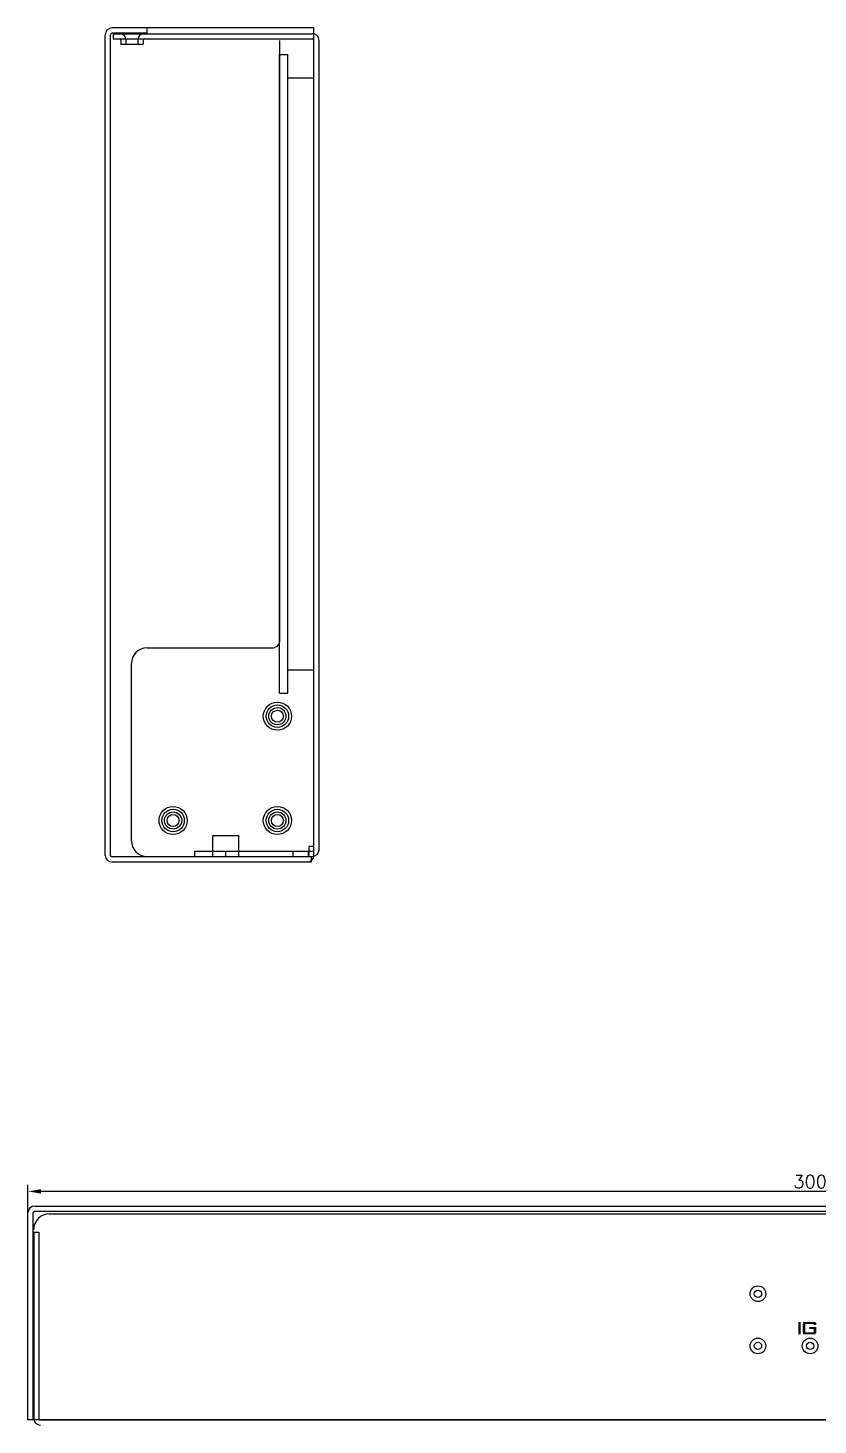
# Model space of a CAD drawing. Extents: x 183 to 1008, y 302 to 1008.
# Drawn here: x 707.7 to 859.2, y 731.5 to 999.4 of the extents above; entities that cross this region are included whole.
import ezdxf

# ---------------------------------------------------------------- set-up
doc = ezdxf.new("R2010")
doc.units = 0
doc.layers.get('0').update_dxf_attribs({"linetype": 'CONTINUOUS'})
doc.layers.get('DEFPOINTS').update_dxf_attribs({"linetype": 'CONTINUOUS'})
for name, color, linetype in [('LAYER0000', 7, 'CONTINUOUS'), ('MASK_BOTTOM_ART', 5, 'CONTINUOUS'), ('SILK_BOTTOM_ART', 12, 'CONTINUOUS')]:
    doc.layers.add(name, color=color, linetype=linetype)
doc.styles.get("Standard").update_dxf_attribs({"font": 'txt.shx', "bigfont": 'whgtxt.shx'})
doc.dimstyles.new('ISO-25', dxfattribs={"dimtxt": 2.5, "dimasz": 2.5, "dimexe": 1.25, "dimexo": 0.625, "dimtad": 1, "dimtxsty": 'STANDARD', "dimcen": 2.5, "dimazin": 3, "dimtfac": 1, "dimtmove": 0, "dimatfit": 3})

# ---------------------------------------------------------------- blocks, each defined once
blk = doc.blocks.new('*D71')
at = {"color": 0}
for p, q in [((707.67, 772.03), (707.67, 777.52)), ((1007.67, 772.03), (1007.67, 777.52)), ((1005.17, 776.27), (710.17, 776.27))]:
    blk.add_line(p, q, dxfattribs=at)
for points in [[(710.17, 776.69), (710.17, 775.85), (707.67, 776.27)], [(1005.17, 776.69), (1005.17, 775.85), (1007.67, 776.27)]]:
    blk.add_solid(points, dxfattribs=at)
at = {"layer": 'DEFPOINTS', "color": 0}
for p in [(707.67, 776.27), (707.67, 771.4), (1007.67, 771.4)]:
    blk.add_point(p, dxfattribs=at)
at = {"color": 0, "insert": (857.67, 778.15), "char_height": 2.5, "attachment_point": 5}
blk.add_mtext('300', dxfattribs=at)
blk = doc.blocks.new('ROUND_14')
blk.add_circle((0, 0), 0.7)

msp = doc.modelspace()

# ---------------------------------------------------------------- linework, layer by layer
for p, q in [((722.50418, 840.70532), (722.50418, 998.10532)), ((723.50418, 840.70532), (723.50418, 998.10532)), ((762.50418, 999.40532), (723.80418, 999.40532)), ((730.50418, 998.40532), (723.80418, 998.40532)), ((725.45418, 997.10532), (725.45418, 996.30532)), ((726.45418, 997.20532), (726.45418, 996.30532)), ((728.75418, 997.20532), (728.75418, 996.30532)), ((729.75418, 997.10532), (729.75418, 996.30532)), ((730.50418, 998.40532), (730.50418, 999.40532)), ((762.50418, 840.70532), (762.50418, 999.40532)), ((757.50418, 989.80532), (762.50227, 989.80532)), ((757.50418, 876.30532), (762.50227, 876.30532)), ((761.40418, 841.50532), (761.40418, 841.39759)), ((761.50418, 842.40532), (761.50418, 840.70532)), ((762.50418, 842.40532), (761.50418, 842.40532)), ((762.00418, 840.40532), (723.80418, 840.40532)), ((762.00418, 839.40532), (723.80418, 839.40532)), ((761.40418, 841.30732), (761.40418, 841.15342)), ((761.40418, 841.05393), (761.40418, 840.90003)), ((761.40418, 840.81022), (761.40418, 840.65631)), ((761.40418, 840.58434), (761.40418, 840.50532)), ((762.00418, 840.40532), (762.00418, 839.40532)), ((762.50418, 840.70532), (762.50418, 840.79998)), ((707.66691, 732.45523), (707.66691, 772.15523)), ((708.66691, 732.45523), (708.66691, 772.15523)), ((708.96691, 773.45523), (1006.36691, 773.45523)), ((708.96691, 772.45523), (1006.36691, 772.45523)), ((1007.66691, 732.45523), (707.66691, 732.45523))]:
    msp.add_line(p, q)
at = {"color": 1}
for p, q in [((755.90418, 871.80532), (755.90418, 994.30532)), ((757.50418, 871.80532), (757.50418, 994.30532))]:
    msp.add_line(p, q, dxfattribs=at)
for centre, radius in [((755.50227, 867.40532), 2.7), ((755.50227, 867.40532), 2.15), ((755.50227, 867.40532), 1.65), ((755.50227, 867.40532), 1.15), ((735.50227, 847.40532), 2.7), ((735.50227, 847.40532), 2.15), ((755.50227, 847.40532), 2.7), ((755.50227, 847.40532), 2.15), ((735.50227, 847.40532), 1.65), ((735.50227, 847.40532), 1.15), ((755.50227, 847.40532), 1.65), ((755.50227, 847.40532), 1.15), ((847.66691, 756.63383), 1.5), ((847.66691, 746.63383), 1.5), ((857.66691, 746.63383), 1.5)]:
    msp.add_circle(centre, radius)
for centre, radius, start, end in [((723.80418, 998.10532), 1.3, 90, 180), ((723.80418, 998.10532), 0.3, 90, 180), ((725.25418, 997.10532), 0.2, 0, 90), ((725.35418, 997.20532), 1.1, 360, 90), ((729.85418, 997.20532), 1.1, 90, 180), ((729.95418, 997.10532), 0.2, 90, 180), ((723.80418, 840.70532), 1.3, 180, 270), ((723.80418, 840.70532), 0.3, 180, 270), ((761.20418, 840.70532), 1.3, 270, 0), ((761.20418, 840.70532), 0.3, 270, 0), ((708.96691, 772.15523), 1.3, 90, 180), ((708.96691, 772.15523), 0.3, 90, 180)]:
    msp.add_arc(centre, radius, start, end)
at = {"layer": 'LAYER0000', "color": 3, "linetype": 'CONTINUOUS'}
for p, q in [((724.00227, 998.30532), (729.85418, 998.30532)), ((724.00227, 998.30532), (724.00227, 997.30532)), ((724.00227, 997.30532), (725.25418, 997.30532)), ((725.25418, 997.30532), (729.95418, 997.30532)), ((729.85418, 998.30532), (762.20418, 998.30532)), ((729.95418, 997.30532), (762.20418, 997.30532)), ((756.00227, 882.00532), (756.00227, 997.00532)), ((762.50227, 841.80532), (762.50227, 997.00532)), ((763.50227, 841.80532), (763.50227, 997.00532)), ((725.45418, 996.30532), (729.75418, 996.30532)), ((730.50418, 880.50532), (754.50227, 880.50532)), ((727.50418, 843.50532), (727.50418, 877.50532)), ((743.09227, 840.50532), (743.09227, 844.50532)), ((743.09227, 844.50532), (748.09227, 844.50532)), ((748.09227, 840.50532), (748.09227, 844.50532)), ((739.65227, 840.50532), (739.65227, 841.50532)), ((739.65227, 841.50532), (762.20227, 841.50532)), ((745.59227, 840.50532), (745.59227, 841.50532)), ((758.50227, 840.50532), (758.50227, 841.50532)), ((730.50418, 840.50532), (762.20418, 840.50532)), ((711.76691, 771.95523), (1003.56691, 771.95523)), ((708.76691, 768.45523), (708.76691, 732.75523)), ((708.76691, 768.45523), (709.76691, 768.45523)), ((708.96691, 768.45523), (709.76691, 768.45523)), ((709.76691, 768.45523), (709.76691, 732.75523)), ((710.06691, 732.45523), (1005.26691, 732.45523))]:
    msp.add_line(p, q, dxfattribs=at)
at = {"layer": 'LAYER0000', "color": 1, "linetype": 'CONTINUOUS'}
for p, q in [((755.90418, 994.30532), (757.50418, 994.30532)), ((755.90418, 871.80532), (757.50418, 871.80532))]:
    msp.add_line(p, q, dxfattribs=at)
at = {"layer": 'LAYER0000', "color": 3, "linetype": 'CONTINUOUS'}
for centre, radius, start, end in [((762.20227, 997.00532), 1.3, 0, 90), ((762.20227, 997.00532), 0.3, 0, 90), ((754.50227, 882.00532), 1.5, 270, 0), ((730.50418, 877.50532), 3, 90, 180), ((730.50418, 843.50532), 3, 180, 270), ((762.20227, 841.80532), 0.3, 270, 0), ((762.20227, 841.80532), 1.3, 270, 0), ((711.76691, 768.95523), 3, 90, 180), ((710.06691, 732.75523), 1.3, 180, 270), ((710.06691, 732.75523), 0.3, 180, 270)]:
    msp.add_arc(centre, radius, start, end, dxfattribs=at)
at = {"layer": 'SILK_BOTTOM_ART'}
for points in [[(855.85607, 751.22599), (855.85607, 751.22601), (855.39889, 751.22599), (855.85607, 751.22601)], [(855.85607, 751.14981), (855.85607, 751.22599), (855.39891, 751.14981), (855.39889, 751.22599)], [(855.85607, 751.14979), (855.85607, 751.14981), (855.39889, 751.14979), (855.85607, 751.14981)], [(855.85607, 751.07111), (855.85607, 751.14979), (855.39891, 751.07111), (855.39889, 751.14979)], [(855.85607, 751.07109), (855.85607, 751.07111), (855.39889, 751.07109), (855.85607, 751.07111)], [(855.85607, 750.99741), (855.85607, 751.07109), (855.39891, 750.99741), (855.39889, 751.07109)], [(855.85607, 750.99739), (855.85607, 750.99741), (855.39889, 750.99739), (855.85607, 750.99741)], [(855.85607, 750.92121), (855.85607, 750.99739), (855.39891, 750.92121), (855.39889, 750.99739)], [(855.85607, 750.92119), (855.85607, 750.92121), (855.39889, 750.92119), (855.85607, 750.92121)], [(855.85607, 750.84501), (855.85607, 750.92119), (855.39891, 750.84501), (855.39889, 750.92119)], [(855.85607, 750.84499), (855.85607, 750.84501), (855.39889, 750.84499), (855.85607, 750.84501)], [(855.85607, 750.76881), (855.85607, 750.84499), (855.39891, 750.76881), (855.39889, 750.84499)], [(855.85607, 750.76879), (855.85607, 750.76881), (855.39889, 750.76879), (855.85607, 750.76881)], [(855.85607, 750.69261), (855.85607, 750.76879), (855.39891, 750.69261), (855.39889, 750.76879)], [(855.85607, 750.69259), (855.85607, 750.69261), (855.39889, 750.69259), (855.85607, 750.69261)], [(855.85607, 750.61641), (855.85607, 750.69259), (855.39891, 750.61641), (855.39889, 750.69259)], [(855.85607, 750.61639), (855.85607, 750.61641), (855.39889, 750.61639), (855.85607, 750.61641)], [(855.85607, 750.54021), (855.85607, 750.61639), (855.39891, 750.54021), (855.39889, 750.61639)], [(855.85607, 750.54019), (855.85607, 750.54021), (855.39889, 750.54019), (855.85607, 750.54021)], [(855.85607, 750.46401), (855.85607, 750.54019), (855.39891, 750.46401), (855.39889, 750.54019)], [(855.85607, 750.46399), (855.85607, 750.46401), (855.39889, 750.46399), (855.85607, 750.46401)], [(855.85607, 750.38781), (855.85607, 750.46399), (855.39891, 750.38781), (855.39889, 750.46399)], [(855.85607, 750.38779), (855.85607, 750.38781), (855.39889, 750.38779), (855.85607, 750.38781)], [(855.85607, 750.31161), (855.85607, 750.38779), (855.39891, 750.31161), (855.39889, 750.38779)], [(855.85607, 750.31159), (855.85607, 750.31161), (855.39889, 750.31159), (855.85607, 750.31161)], [(855.85607, 750.23541), (855.85607, 750.31159), (855.39891, 750.23541), (855.39889, 750.31159)], [(856.77047, 750.84499), (856.77047, 750.84501), (856.23709, 750.84499), (856.77047, 750.84501)], [(856.77047, 750.76881), (856.77047, 750.84499), (856.23711, 750.76881), (856.23709, 750.84499)], [(856.77047, 750.76879), (856.77047, 750.76881), (856.23709, 750.76879), (856.77047, 750.76881)], [(856.77047, 750.69261), (856.77047, 750.76879), (856.23711, 750.69261), (856.23709, 750.76879)], [(856.77047, 750.69259), (856.77047, 750.69261), (856.23709, 750.69259), (856.77047, 750.69261)], [(856.77047, 750.61641), (856.77047, 750.69259), (856.23711, 750.61641), (856.23709, 750.69259)], [(856.77047, 750.61639), (856.77047, 750.61641), (856.23709, 750.61639), (856.77047, 750.61641)], [(856.77047, 750.54021), (856.77047, 750.61639), (856.23711, 750.54021), (856.23709, 750.61639)], [(856.77047, 750.54019), (856.77047, 750.54021), (856.23709, 750.54019), (856.77047, 750.54021)], [(856.77047, 750.46401), (856.77047, 750.54019), (856.23711, 750.46401), (856.23709, 750.54019)], [(856.77047, 750.46399), (856.77047, 750.46401), (856.23709, 750.46399), (856.77047, 750.46401)], [(856.77047, 750.38781), (856.77047, 750.46399), (856.23711, 750.38781), (856.23709, 750.46399)], [(856.77047, 750.38779), (856.77047, 750.38781), (856.23709, 750.38779), (856.77047, 750.38781)], [(856.77047, 750.31161), (856.77047, 750.38779), (856.23711, 750.31161), (856.23709, 750.38779)], [(856.77047, 750.31159), (856.77047, 750.31161), (856.23709, 750.31159), (856.77047, 750.31161)], [(856.77047, 750.23541), (856.77047, 750.31159), (856.23711, 750.23541), (856.23709, 750.31159)], [(858.75167, 751.14979), (858.75167, 751.14981), (856.31329, 751.14979), (858.75167, 751.14981)], [(858.75167, 751.07111), (858.75167, 751.14979), (856.31331, 751.07111), (856.31329, 751.14979)], [(858.75167, 751.07109), (858.75167, 751.07111), (856.31329, 751.07109), (858.75167, 751.07111)], [(858.75167, 750.99741), (858.75167, 751.07109), (856.31331, 750.99741), (856.31329, 751.07109)], [(858.82787, 750.99739), (858.82787, 750.99741), (856.31329, 750.99739), (858.82787, 750.99741)], [(858.82787, 750.92121), (858.82787, 750.99739), (856.31331, 750.92121), (856.31329, 750.99739)], [(858.82787, 750.92119), (858.82787, 750.92121), (856.31329, 750.92119), (858.82787, 750.92121)], [(858.82787, 750.84501), (858.82787, 750.92119), (856.31331, 750.84501), (856.31329, 750.92119)], [(858.67547, 751.22599), (858.67547, 751.22601), (856.38949, 751.22599), (858.67547, 751.22601)], [(858.67547, 751.14981), (858.67547, 751.22599), (856.38951, 751.14981), (856.38949, 751.22599)], [(858.82787, 750.84499), (858.82787, 750.84501), (858.37069, 750.84499), (858.82787, 750.84501)], [(858.82787, 750.76881), (858.82787, 750.84499), (858.37071, 750.76881), (858.37069, 750.84499)], [(858.82787, 750.76879), (858.82787, 750.76881), (858.37069, 750.76879), (858.82787, 750.76881)], [(858.82787, 750.69261), (858.82787, 750.76879), (858.37071, 750.69261), (858.37069, 750.76879)], [(858.67547, 750.69259), (858.67547, 750.69261), (858.37069, 750.69259), (858.67547, 750.69261)], [(858.67547, 750.61641), (858.67547, 750.69259), (858.37071, 750.61641), (858.37069, 750.69259)], [(855.85607, 750.23539), (855.85607, 750.23541), (855.39889, 750.23539), (855.85607, 750.23541)], [(855.85607, 750.15671), (855.85607, 750.23539), (855.39891, 750.15671), (855.39889, 750.23539)], [(855.85607, 750.15669), (855.85607, 750.15671), (855.39889, 750.15669), (855.85607, 750.15671)], [(855.85607, 750.08301), (855.85607, 750.15669), (855.39891, 750.08301), (855.39889, 750.15669)], [(855.85607, 750.08299), (855.85607, 750.08301), (855.39889, 750.08299), (855.85607, 750.08301)], [(855.85607, 750.00681), (855.85607, 750.08299), (855.39891, 750.00681), (855.39889, 750.08299)], [(855.85607, 750.00679), (855.85607, 750.00681), (855.39889, 750.00679), (855.85607, 750.00681)], [(855.85607, 749.93061), (855.85607, 750.00679), (855.39891, 749.93061), (855.39889, 750.00679)], [(855.85607, 749.93059), (855.85607, 749.93061), (855.39889, 749.93059), (855.85607, 749.93061)], [(855.85607, 749.85441), (855.85607, 749.93059), (855.39891, 749.85441), (855.39889, 749.93059)], [(855.85607, 749.85439), (855.85607, 749.85441), (855.39889, 749.85439), (855.85607, 749.85441)], [(855.85607, 749.77821), (855.85607, 749.85439), (855.39891, 749.77821), (855.39889, 749.85439)], [(855.85607, 749.77819), (855.85607, 749.77821), (855.39889, 749.77819), (855.85607, 749.77821)], [(855.85607, 749.70201), (855.85607, 749.77819), (855.39891, 749.70201), (855.39889, 749.77819)], [(855.85607, 749.70199), (855.85607, 749.70201), (855.39889, 749.70199), (855.85607, 749.70201)], [(855.85607, 749.62581), (855.85607, 749.70199), (855.39891, 749.62581), (855.39889, 749.70199)], [(855.85607, 749.62579), (855.85607, 749.62581), (855.39889, 749.62579), (855.85607, 749.62581)], [(855.85607, 749.54961), (855.85607, 749.62579), (855.39891, 749.54961), (855.39889, 749.62579)], [(855.85607, 749.54959), (855.85607, 749.54961), (855.39889, 749.54959), (855.85607, 749.54961)], [(855.85607, 749.47341), (855.85607, 749.54959), (855.39891, 749.47341), (855.39889, 749.54959)], [(855.85607, 749.47339), (855.85607, 749.47341), (855.39889, 749.47339), (855.85607, 749.47341)], [(855.85607, 749.39721), (855.85607, 749.47339), (855.39891, 749.39721), (855.39889, 749.47339)], [(855.85607, 749.39719), (855.85607, 749.39721), (855.39889, 749.39719), (855.85607, 749.39721)], [(855.85607, 749.32101), (855.85607, 749.39719), (855.39891, 749.32101), (855.39889, 749.39719)], [(855.85607, 749.32099), (855.85607, 749.32101), (855.39889, 749.32099), (855.85607, 749.32101)], [(855.85607, 749.24481), (855.85607, 749.32099), (855.39891, 749.24481), (855.39889, 749.32099)], [(855.85607, 749.24479), (855.85607, 749.24481), (855.39889, 749.24479), (855.85607, 749.24481)], [(855.85607, 749.16861), (855.85607, 749.24479), (855.39891, 749.16861), (855.39889, 749.24479)], [(855.85607, 749.16859), (855.85607, 749.16861), (855.39889, 749.16859), (855.85607, 749.16861)], [(855.85607, 749.09241), (855.85607, 749.16859), (855.39891, 749.09241), (855.39889, 749.16859)], [(855.85607, 749.09239), (855.85607, 749.09241), (855.39889, 749.09239), (855.85607, 749.09241)], [(855.85607, 749.01621), (855.85607, 749.09239), (855.39891, 749.01621), (855.39889, 749.09239)], [(855.85607, 749.01619), (855.85607, 749.01621), (855.39889, 749.01619), (855.85607, 749.01621)], [(855.85607, 748.94001), (855.85607, 749.01619), (855.39891, 748.94001), (855.39889, 749.01619)], [(855.85607, 748.93999), (855.85607, 748.94001), (855.39889, 748.93999), (855.85607, 748.94001)], [(855.85607, 748.86381), (855.85607, 748.93999), (855.39891, 748.86381), (855.39889, 748.93999)], [(856.77047, 750.23539), (856.77047, 750.23541), (856.23709, 750.23539), (856.77047, 750.23541)], [(856.77047, 750.15671), (856.77047, 750.23539), (856.23711, 750.15671), (856.23709, 750.23539)], [(856.77047, 750.15669), (856.77047, 750.15671), (856.23709, 750.15669), (856.77047, 750.15671)], [(856.77047, 750.08301), (856.77047, 750.15669), (856.23711, 750.08301), (856.23709, 750.15669)], [(856.77047, 750.08299), (856.77047, 750.08301), (856.23709, 750.08299), (856.77047, 750.08301)], [(856.77047, 750.00681), (856.77047, 750.08299), (856.23711, 750.00681), (856.23709, 750.08299)], [(856.77047, 750.00679), (856.77047, 750.00681), (856.23709, 750.00679), (856.77047, 750.00681)], [(856.77047, 749.93061), (856.77047, 750.00679), (856.23711, 749.93061), (856.23709, 750.00679)], [(856.77047, 749.93059), (856.77047, 749.93061), (856.23709, 749.93059), (856.77047, 749.93061)], [(856.77047, 749.85441), (856.77047, 749.93059), (856.23711, 749.85441), (856.23709, 749.93059)], [(856.77047, 749.85439), (856.77047, 749.85441), (856.23709, 749.85439), (856.77047, 749.85441)], [(856.77047, 749.77821), (856.77047, 749.85439), (856.23711, 749.77821), (856.23709, 749.85439)], [(856.77047, 749.77819), (856.77047, 749.77821), (856.23709, 749.77819), (856.77047, 749.77821)], [(856.77047, 749.70201), (856.77047, 749.77819), (856.23711, 749.70201), (856.23709, 749.77819)], [(856.77047, 749.70199), (856.77047, 749.70201), (856.23709, 749.70199), (856.77047, 749.70201)], [(856.77047, 749.62581), (856.77047, 749.70199), (856.23711, 749.62581), (856.23709, 749.70199)], [(856.77047, 749.62579), (856.77047, 749.62581), (856.23709, 749.62579), (856.77047, 749.62581)], [(856.77047, 749.54961), (856.77047, 749.62579), (856.23711, 749.54961), (856.23709, 749.62579)], [(856.77047, 749.54959), (856.77047, 749.54961), (856.23709, 749.54959), (856.77047, 749.54961)], [(856.77047, 749.47341), (856.77047, 749.54959), (856.23711, 749.47341), (856.23709, 749.54959)], [(856.77047, 749.47339), (856.77047, 749.47341), (856.23709, 749.47339), (856.77047, 749.47341)], [(856.77047, 749.39721), (856.77047, 749.47339), (856.23711, 749.39721), (856.23709, 749.47339)], [(856.77047, 749.39719), (856.77047, 749.39721), (856.23709, 749.39719), (856.77047, 749.39721)], [(856.77047, 749.32101), (856.77047, 749.39719), (856.23711, 749.32101), (856.23709, 749.39719)], [(856.77047, 749.32099), (856.77047, 749.32101), (856.23709, 749.32099), (856.77047, 749.32101)], [(856.77047, 749.24481), (856.77047, 749.32099), (856.23711, 749.24481), (856.23709, 749.32099)], [(858.82787, 749.24479), (858.82787, 749.24481), (856.31329, 749.24479), (858.82787, 749.24481)], [(858.82787, 749.16861), (858.82787, 749.24479), (856.31331, 749.16861), (856.31329, 749.24479)], [(858.82787, 749.16859), (858.82787, 749.16861), (856.31329, 749.16859), (858.82787, 749.16861)], [(858.82787, 749.09241), (858.82787, 749.16859), (856.31331, 749.09241), (856.31329, 749.16859)], [(858.75167, 749.09239), (858.75167, 749.09241), (856.31329, 749.09239), (858.75167, 749.09241)], [(858.75167, 749.01621), (858.75167, 749.09239), (856.31331, 749.01621), (856.31329, 749.09239)], [(858.75167, 749.01619), (858.75167, 749.01621), (856.31329, 749.01619), (858.75167, 749.01621)], [(858.75167, 748.94001), (858.75167, 749.01619), (856.31331, 748.94001), (856.31329, 749.01619)], [(858.67547, 748.93999), (858.67547, 748.94001), (856.38949, 748.93999), (858.67547, 748.94001)], [(858.67547, 748.86381), (858.67547, 748.93999), (856.38951, 748.86381), (856.38949, 748.93999)], [(858.82787, 750.23539), (858.82787, 750.23541), (857.53249, 750.23539), (858.82787, 750.23541)], [(858.82787, 750.15671), (858.82787, 750.23539), (857.53251, 750.15671), (857.53249, 750.23539)], [(858.82787, 750.15669), (858.82787, 750.15671), (857.53249, 750.15669), (858.82787, 750.15671)], [(858.82787, 750.08301), (858.82787, 750.15669), (857.53251, 750.08301), (857.53249, 750.15669)], [(858.82787, 750.08299), (858.82787, 750.08301), (857.53249, 750.08299), (858.82787, 750.08301)], [(858.82787, 750.00681), (858.82787, 750.08299), (857.53251, 750.00681), (857.53249, 750.08299)], [(858.82787, 750.00679), (858.82787, 750.00681), (857.53249, 750.00679), (858.82787, 750.00681)], [(858.82787, 749.93061), (858.82787, 750.00679), (857.53251, 749.93061), (857.53249, 750.00679)], [(858.82787, 749.93059), (858.82787, 749.93061), (857.53249, 749.93059), (858.82787, 749.93061)], [(858.82787, 749.85441), (858.82787, 749.93059), (857.53251, 749.85441), (857.53249, 749.93059)], [(858.82787, 749.85439), (858.82787, 749.85441), (858.37069, 749.85439), (858.82787, 749.85441)], [(858.82787, 749.77821), (858.82787, 749.85439), (858.37071, 749.77821), (858.37069, 749.85439)], [(858.82787, 749.77819), (858.82787, 749.77821), (858.37069, 749.77819), (858.82787, 749.77821)], [(858.82787, 749.70201), (858.82787, 749.77819), (858.37071, 749.70201), (858.37069, 749.77819)], [(858.82787, 749.70199), (858.82787, 749.70201), (858.37069, 749.70199), (858.82787, 749.70201)], [(858.82787, 749.62581), (858.82787, 749.70199), (858.37071, 749.62581), (858.37069, 749.70199)], [(858.82787, 749.62579), (858.82787, 749.62581), (858.37069, 749.62579), (858.82787, 749.62581)], [(858.82787, 749.54961), (858.82787, 749.62579), (858.37071, 749.54961), (858.37069, 749.62579)], [(858.82787, 749.54959), (858.82787, 749.54961), (858.37069, 749.54959), (858.82787, 749.54961)], [(858.82787, 749.47341), (858.82787, 749.54959), (858.37071, 749.47341), (858.37069, 749.54959)], [(858.82787, 749.47339), (858.82787, 749.47341), (858.37069, 749.47339), (858.82787, 749.47341)], [(858.82787, 749.39721), (858.82787, 749.47339), (858.37071, 749.39721), (858.37069, 749.47339)], [(858.82787, 749.39719), (858.82787, 749.39721), (858.37069, 749.39719), (858.82787, 749.39721)], [(858.82787, 749.32101), (858.82787, 749.39719), (858.37071, 749.32101), (858.37069, 749.39719)], [(858.82787, 749.32099), (858.82787, 749.32101), (858.37069, 749.32099), (858.82787, 749.32101)], [(858.82787, 749.24481), (858.82787, 749.32099), (858.37071, 749.24481), (858.37069, 749.32099)]]:
    msp.add_solid(points, dxfattribs=at)

# ---------------------------------------------------------------- block references
at = {"layer": 'MASK_BOTTOM_ART'}
for p in [(847.66691, 756.63383), (847.66691, 746.63383), (857.66691, 746.63383)]:
    msp.add_blockref('ROUND_14', p, dxfattribs=at)

# ---------------------------------------------------------------- dimensions: what is measured, and where the dimension line sits
dim = msp.add_linear_dim(base=(707.66691, 776.27063), p1=(1007.66691, 771.40352), p2=(707.66691, 771.40352), angle=180, dimstyle='ISO-25', override={"dimfxl": 1.25})
dim.commit()
dim.dimension.update_dxf_attribs({"geometry": '*D71', "text_midpoint": (857.66691, 778.14563)})

doc.saveas('drawing.dxf')
